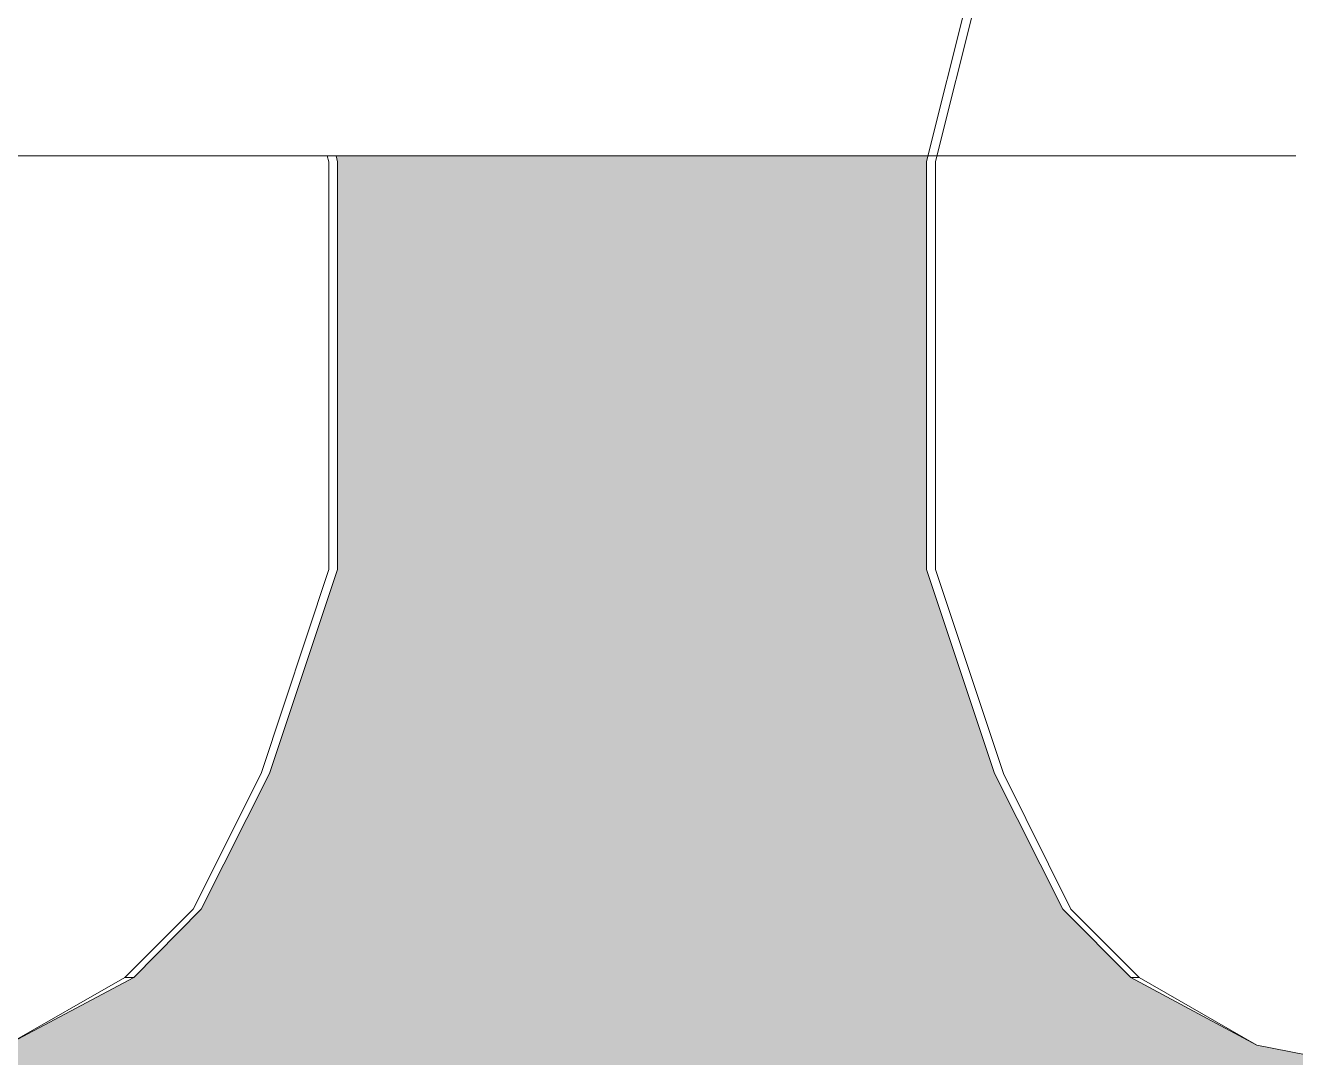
# Model space of a CAD drawing. Extents: x 65572 to 72871, y 30718 to 33858.
# Drawn here: x 65976.16 to 65987.45, y 30839.52 to 30848.7 of the extents above; entities that cross this region are included whole.
import ezdxf

# ---------------------------------------------------------------- set-up
doc = ezdxf.new("R2010")
doc.units = 0
doc.header["$LTSCALE"] = 0.5
doc.header["$MEASUREMENT"] = 0
doc.layers.get('0').update_dxf_attribs({"color": 20, "linetype": 'CONTINUOUS'})
doc.layers.add('Hatches', color=8, linetype='CONTINUOUS', lineweight=5)
doc.layers.add('Layout', color=154, linetype='CONTINUOUS', lineweight=5)

# ---------------------------------------------------------------- blocks, each defined once
blk = doc.blocks.new('12fstg01')
at = {"color": 0, "linetype": 'ByBlock'}
for p, q in [((0.10158, 0.79897), (0.1651, 0.78624)), ((0.1651, 0.78624), (0.1871, 0.7736)), ((0.1651, 0.78624), (0.18862, 0.7736)), ((0.1871, 0.7736), (0.18862, 0.7736)), ((0.1871, 0.7736), (0.19983, 0.76086)), ((0.18862, 0.7736), (0.20136, 0.76086)), ((0.19983, 0.76086), (0.21243, 0.73549)), ((0.21409, 0.73549), (0.20136, 0.76086)), ((0.21243, 0.73549), (0.22516, 0.69739)), ((0.22682, 0.69739), (0.21409, 0.73549)), ((0.22516, 0.69739), (0.22516, 0.62118)), ((0.22682, 0.62118), (0.22682, 0.69739)), ((0.22516, 0.62118), (0.21243, 0.57035)), ((0.21409, 0.57035), (0.22682, 0.62118))]:
    blk.add_line(p, q, dxfattribs=at)

msp = doc.modelspace()

# ---------------------------------------------------------------- hatches: boundary and pattern name
at = {"layer": 'Hatches', "linetype": 'ByBlock', "true_color": 0xa9bbbc}
msp.add_hatch(color=253, dxfattribs=at).paths.add_polyline_path([(65951.685004, 30839.025992), (65951.685004, 30774.209304), (66007.392974, 30774.209304), (66007.392974, 30873.824943), (66006.978269, 30873.525434), (66004.785284, 30873.525434), (66003.887398, 30874.173907), (66002.763524, 30873.525434), (66000.656151, 30873.525434), (65999.174405, 30874.381554), (65999.174405, 30875.421502), (65996.770684, 30875.421502), (65996.770684, 30874.381554), (65995.56553, 30873.525434), (65994.353791, 30873.525434), (65993.148638, 30874.381554), (65993.148638, 30875.421502), (65990.744916, 30875.421502), (65990.744916, 30876.194772), (65989.26317, 30877.046502), (65989.116657, 30877.046502), (65989.116657, 30876.064768), (65986.32602, 30875.811073), (65986.32602, 30874.381554), (65985.140623, 30873.525434), (65982.941053, 30873.525434), (65981.755656, 30874.381554), (65981.755656, 30875.395586), (65981.342138, 30875.357993), (65981.342138, 30874.381554), (65980.156741, 30873.525434), (65978.116603, 30873.525434), (65978.116603, 30873.361469), (65980.209425, 30873.472749), (65980.209425, 30871.659531), (65978.116603, 30871.312286), (65978.116603, 30858.264546), (65979.017442, 30858.264546), (65980.229182, 30857.149395), (65979.623312, 30856.552306), (65978.116603, 30855.799635), (65978.116603, 30850.037081), (65984.837961, 30850.037081), (65985.377702, 30851.112651), (65985.983572, 30851.71852), (65986.056012, 30851.71852), (65987.103113, 30852.32), (65993.148638, 30852.32), (65993.148638, 30855.946436), (65991.337614, 30855.946436), (65985.89796, 30855.344957), (65983.474481, 30856.552306), (65982.875197, 30857.149395), (65984.080351, 30858.264546), (65993.148638, 30858.264546), (65993.148638, 30858.971394), (65993.754507, 30858.971394), (65993.754507, 30865.618397), (65996.1714, 30865.618397), (65996.1714, 30858.971394), (65996.770684, 30858.971394), (65996.770684, 30858.264546), (66005.83897, 30858.264546), (66007.050709, 30857.149395), (66006.44484, 30856.552306), (66004.027947, 30855.344957), (65998.588292, 30855.946436), (65996.770684, 30855.946436), (65996.770684, 30852.32), (66002.816208, 30852.32), (66003.863309, 30851.71852), (66003.942335, 30851.71852), (66004.541619, 30851.112651), (66005.147489, 30849.905302), (66005.753358, 30847.486214), (66005.753358, 30843.859778), (66005.147489, 30842.046559), (66004.541619, 30840.839211), (66003.942335, 30840.233341), (66002.816208, 30839.631862), (65999.793446, 30839.025992), (65990.125875, 30839.025992), (65987.103113, 30839.631862), (65985.983572, 30840.233341), (65985.377702, 30840.839211), (65984.771832, 30842.046559), (65984.165963, 30843.859778), (65984.165963, 30847.486214), (65984.1787, 30847.537069), (65978.919094, 30847.537069), (65978.93183, 30847.486214), (65978.93183, 30843.859778), (65978.325961, 30842.046559), (65977.720091, 30840.839211), (65977.120807, 30840.233341), (65975.99468, 30839.631862), (65972.971918, 30839.025992), (65963.304347, 30839.025992), (65961.401563, 30839.407378), (65959.498779, 30839.025992)])

# ---------------------------------------------------------------- linework, layer by layer
at = {"layer": 'Layout', "linetype": 'ByBlock'}
for p, q in [((65978.852804, 30847.486214), (65978.840206, 30847.537069)), ((65978.93183, 30847.486214), (65978.919094, 30847.537069)), ((65978.852804, 30843.859778), (65978.852804, 30847.486214)), ((65978.93183, 30847.486214), (65978.93183, 30843.859778)), ((65978.25352, 30842.046559), (65978.852804, 30843.859778)), ((65978.93183, 30843.859778), (65978.325961, 30842.046559)), ((65977.64765, 30840.839211), (65978.25352, 30842.046559)), ((65978.325961, 30842.046559), (65977.720091, 30840.839211)), ((65977.041781, 30840.233341), (65977.64765, 30840.839211)), ((65977.720091, 30840.839211), (65977.120807, 30840.233341)), ((65977.041781, 30840.233341), (65975.99468, 30839.631862)), ((65975.99468, 30839.631862), (65977.120807, 30840.233341)), ((65977.120807, 30840.233341), (65977.041781, 30840.233341))]:
    msp.add_line(p, q, dxfattribs=at)
for points in [[(65984.257726, 30847.537069), (65965.367066, 30847.537069)], [(65976.156826, 30847.537069), (65976.162958, 30847.537069), (65976.16909, 30847.537069), (65976.175222, 30847.537069), (65976.181354, 30847.537069), (65976.187486, 30847.537069), (65976.193618, 30847.537069), (65976.19975, 30847.537069), (65976.205882, 30847.537069), (65976.212014, 30847.537069), (65976.218146, 30847.537069), (65976.224278, 30847.537069), (65976.23041, 30847.537069), (65976.236542, 30847.537069), (65976.242673, 30847.537069), (65976.248805, 30847.537069), (65976.254937, 30847.537069), (65976.261069, 30847.537069), (65976.267201, 30847.537069), (65976.273333, 30847.537069), (65976.279465, 30847.537069), (65976.285597, 30847.537069), (65976.291729, 30847.537069), (65976.297861, 30847.537069), (65976.303993, 30847.537069), (65976.310125, 30847.537069), (65976.316257, 30847.537069), (65976.322389, 30847.537069), (65976.328521, 30847.537069), (65976.334653, 30847.537069), (65976.340785, 30847.537069), (65976.346917, 30847.537069), (65976.353049, 30847.537069), (65976.359181, 30847.537069), (65976.365313, 30847.537069), (65976.371445, 30847.537069), (65976.377577, 30847.537069), (65976.383709, 30847.537069), (65976.389841, 30847.537069), (65976.395973, 30847.537069), (65976.402105, 30847.537069), (65976.408237, 30847.537069), (65976.414369, 30847.537069), (65976.420501, 30847.537069), (65976.426633, 30847.537069), (65976.432765, 30847.537069), (65976.438897, 30847.537069), (65976.445029, 30847.537069), (65976.451161, 30847.537069), (65976.457293, 30847.537069), (65976.463425, 30847.537069), (65976.469557, 30847.537069), (65976.475689, 30847.537069), (65976.481821, 30847.537069), (65976.487953, 30847.537069), (65976.494085, 30847.537069), (65976.500217, 30847.537069), (65976.506349, 30847.537069), (65976.512481, 30847.537069), (65976.518613, 30847.537069), (65976.524745, 30847.537069), (65976.530877, 30847.537069), (65976.537009, 30847.537069), (65976.543141, 30847.537069), (65976.549273, 30847.537069), (65976.555405, 30847.537069), (65976.561537, 30847.537069), (65976.567669, 30847.537069), (65976.573801, 30847.537069), (65976.579933, 30847.537069), (65976.586065, 30847.537069), (65976.592197, 30847.537069), (65976.598329, 30847.537069), (65976.604461, 30847.537069), (65976.610593, 30847.537069), (65976.616725, 30847.537069), (65976.622857, 30847.537069), (65976.628989, 30847.537069), (65976.635121, 30847.537069), (65976.641253, 30847.537069), (65976.647385, 30847.537069), (65976.653517, 30847.537069), (65976.659649, 30847.537069), (65976.665781, 30847.537069), (65976.671913, 30847.537069), (65976.678045, 30847.537069), (65976.684177, 30847.537069), (65976.690309, 30847.537069), (65976.696441, 30847.537069), (65976.702573, 30847.537069), (65976.708705, 30847.537069), (65976.714837, 30847.537069), (65976.720969, 30847.537069), (65976.727101, 30847.537069), (65976.733233, 30847.537069), (65976.739365, 30847.537069), (65976.745497, 30847.537069), (65976.751629, 30847.537069), (65976.757761, 30847.537069), (65976.763893, 30847.537069), (65976.770025, 30847.537069), (65976.776157, 30847.537069), (65976.782289, 30847.537069), (65976.788421, 30847.537069), (65976.794553, 30847.537069), (65976.800685, 30847.537069), (65976.806817, 30847.537069), (65976.812949, 30847.537069), (65976.819081, 30847.537069), (65976.825213, 30847.537069), (65976.831345, 30847.537069), (65976.837477, 30847.537069), (65976.843609, 30847.537069), (65976.849741, 30847.537069), (65976.855873, 30847.537069), (65976.862005, 30847.537069), (65976.868137, 30847.537069), (65976.874269, 30847.537069), (65976.880401, 30847.537069), (65976.886533, 30847.537069), (65976.892665, 30847.537069), (65976.898797, 30847.537069), (65976.904929, 30847.537069), (65976.911061, 30847.537069), (65976.917193, 30847.537069), (65976.923325, 30847.537069), (65976.929457, 30847.537069), (65976.935589, 30847.537069), (65976.941721, 30847.537069), (65976.947853, 30847.537069), (65976.953985, 30847.537069), (65976.960117, 30847.537069), (65976.966249, 30847.537069), (65976.972381, 30847.537069), (65976.978513, 30847.537069), (65976.984645, 30847.537069), (65976.990777, 30847.537069), (65976.996909, 30847.537069), (65977.003041, 30847.537069), (65977.009173, 30847.537069), (65977.015305, 30847.537069), (65977.021437, 30847.537069), (65977.027569, 30847.537069), (65977.033701, 30847.537069), (65977.039833, 30847.537069), (65977.045965, 30847.537069), (65977.052097, 30847.537069), (65977.058229, 30847.537069), (65977.064361, 30847.537069), (65977.070493, 30847.537069), (65977.076625, 30847.537069), (65977.082757, 30847.537069), (65977.088889, 30847.537069), (65977.095021, 30847.537069), (65977.101153, 30847.537069), (65977.107285, 30847.537069), (65977.113417, 30847.537069), (65977.119549, 30847.537069), (65977.125681, 30847.537069), (65977.131813, 30847.537069), (65977.137945, 30847.537069), (65977.144077, 30847.537069), (65977.150209, 30847.537069), (65977.156341, 30847.537069), (65977.162473, 30847.537069), (65977.168605, 30847.537069), (65977.174737, 30847.537069), (65977.180869, 30847.537069), (65977.187001, 30847.537069), (65977.193133, 30847.537069), (65977.199265, 30847.537069), (65977.205397, 30847.537069), (65977.211529, 30847.537069), (65977.217661, 30847.537069), (65977.223793, 30847.537069), (65977.229925, 30847.537069), (65977.236056, 30847.537069), (65977.242188, 30847.537069), (65977.24832, 30847.537069), (65977.254452, 30847.537069), (65977.260584, 30847.537069), (65977.266716, 30847.537069), (65977.272848, 30847.537069), (65977.27898, 30847.537069), (65977.285112, 30847.537069), (65977.291244, 30847.537069), (65977.297376, 30847.537069), (65977.303508, 30847.537069), (65977.30964, 30847.537069), (65977.315772, 30847.537069), (65977.321904, 30847.537069), (65977.328036, 30847.537069), (65977.334168, 30847.537069), (65977.3403, 30847.537069), (65977.346432, 30847.537069), (65977.352564, 30847.537069), (65977.358696, 30847.537069), (65977.364828, 30847.537069), (65977.37096, 30847.537069), (65977.377092, 30847.537069), (65977.383224, 30847.537069), (65977.389356, 30847.537069), (65977.395488, 30847.537069), (65977.40162, 30847.537069), (65977.407752, 30847.537069), (65977.413884, 30847.537069), (65977.420016, 30847.537069), (65977.426148, 30847.537069), (65977.43228, 30847.537069), (65977.438412, 30847.537069), (65977.444544, 30847.537069), (65977.450676, 30847.537069), (65977.456808, 30847.537069), (65977.46294, 30847.537069), (65977.469072, 30847.537069), (65977.475204, 30847.537069), (65977.481336, 30847.537069), (65977.487468, 30847.537069), (65977.4936, 30847.537069), (65977.499732, 30847.537069), (65977.505864, 30847.537069), (65977.511996, 30847.537069), (65977.518128, 30847.537069), (65977.52426, 30847.537069), (65977.530392, 30847.537069), (65977.536524, 30847.537069), (65977.542656, 30847.537069), (65977.548788, 30847.537069), (65977.55492, 30847.537069), (65977.561052, 30847.537069), (65977.567184, 30847.537069), (65977.573316, 30847.537069), (65977.579448, 30847.537069), (65977.58558, 30847.537069), (65977.591712, 30847.537069), (65977.597844, 30847.537069), (65977.603976, 30847.537069), (65977.610108, 30847.537069), (65977.61624, 30847.537069), (65977.622372, 30847.537069), (65977.628504, 30847.537069), (65977.634636, 30847.537069), (65977.640768, 30847.537069), (65977.6469, 30847.537069), (65977.653032, 30847.537069), (65977.659164, 30847.537069), (65977.665296, 30847.537069), (65977.671428, 30847.537069), (65977.67756, 30847.537069), (65977.683692, 30847.537069), (65977.689824, 30847.537069), (65977.695956, 30847.537069), (65977.702088, 30847.537069), (65977.70822, 30847.537069), (65977.714352, 30847.537069), (65977.720484, 30847.537069), (65977.726616, 30847.537069), (65977.732748, 30847.537069), (65977.73888, 30847.537069), (65977.745012, 30847.537069), (65977.751144, 30847.537069), (65977.757276, 30847.537069), (65977.763408, 30847.537069), (65977.76954, 30847.537069), (65977.775672, 30847.537069), (65977.781804, 30847.537069), (65977.787936, 30847.537069), (65977.794068, 30847.537069), (65977.8002, 30847.537069), (65977.806332, 30847.537069), (65977.812464, 30847.537069), (65977.818596, 30847.537069), (65977.824728, 30847.537069), (65977.83086, 30847.537069), (65977.836992, 30847.537069), (65977.843124, 30847.537069), (65977.849256, 30847.537069), (65977.855388, 30847.537069), (65977.86152, 30847.537069), (65977.867652, 30847.537069), (65977.873784, 30847.537069), (65977.879916, 30847.537069), (65977.886048, 30847.537069), (65977.89218, 30847.537069), (65977.898312, 30847.537069), (65977.904444, 30847.537069), (65977.910576, 30847.537069), (65977.916708, 30847.537069), (65977.92284, 30847.537069), (65977.928972, 30847.537069), (65977.935104, 30847.537069), (65977.941236, 30847.537069), (65977.947368, 30847.537069), (65977.9535, 30847.537069), (65977.959632, 30847.537069), (65977.965764, 30847.537069), (65977.971896, 30847.537069), (65977.978028, 30847.537069), (65977.98416, 30847.537069), (65977.990292, 30847.537069), (65977.996424, 30847.537069), (65978.002556, 30847.537069), (65978.008688, 30847.537069), (65978.01482, 30847.537069), (65978.020952, 30847.537069), (65978.027084, 30847.537069), (65978.033216, 30847.537069), (65978.039348, 30847.537069), (65978.04548, 30847.537069), (65978.051612, 30847.537069), (65978.057744, 30847.537069), (65978.063876, 30847.537069), (65978.070008, 30847.537069), (65978.07614, 30847.537069), (65978.082272, 30847.537069), (65978.088404, 30847.537069), (65978.094536, 30847.537069), (65978.100668, 30847.537069), (65978.1068, 30847.537069), (65978.112932, 30847.537069), (65978.119064, 30847.537069), (65978.125196, 30847.537069), (65978.131328, 30847.537069), (65978.13746, 30847.537069), (65978.143592, 30847.537069), (65978.149724, 30847.537069), (65978.155856, 30847.537069), (65978.161988, 30847.537069), (65978.16812, 30847.537069), (65978.174252, 30847.537069), (65978.180384, 30847.537069), (65978.186516, 30847.537069), (65978.192648, 30847.537069), (65978.19878, 30847.537069), (65978.204912, 30847.537069), (65978.211044, 30847.537069), (65978.217176, 30847.537069), (65978.223308, 30847.537069), (65978.229439, 30847.537069), (65978.235571, 30847.537069), (65978.241703, 30847.537069), (65978.247835, 30847.537069), (65978.253967, 30847.537069), (65978.260099, 30847.537069), (65978.266231, 30847.537069), (65978.272363, 30847.537069), (65978.278495, 30847.537069), (65978.284627, 30847.537069), (65978.290759, 30847.537069), (65978.296891, 30847.537069), (65978.303023, 30847.537069), (65978.309155, 30847.537069), (65978.315287, 30847.537069), (65978.321419, 30847.537069), (65978.327551, 30847.537069), (65978.333683, 30847.537069), (65978.339815, 30847.537069), (65978.345947, 30847.537069), (65978.352079, 30847.537069), (65978.358211, 30847.537069), (65978.364343, 30847.537069), (65978.370475, 30847.537069), (65978.376607, 30847.537069), (65978.382739, 30847.537069), (65978.388871, 30847.537069), (65978.395003, 30847.537069), (65978.401135, 30847.537069), (65978.407267, 30847.537069), (65978.413399, 30847.537069), (65978.419531, 30847.537069), (65978.425663, 30847.537069), (65978.431795, 30847.537069), (65978.437927, 30847.537069), (65978.444059, 30847.537069), (65978.450191, 30847.537069), (65978.456323, 30847.537069), (65978.462455, 30847.537069), (65978.468587, 30847.537069), (65978.474719, 30847.537069), (65978.480851, 30847.537069), (65978.486983, 30847.537069), (65978.493115, 30847.537069), (65978.499247, 30847.537069), (65978.505379, 30847.537069), (65978.511511, 30847.537069), (65978.517643, 30847.537069), (65978.523775, 30847.537069), (65978.529907, 30847.537069), (65978.536039, 30847.537069), (65978.542171, 30847.537069), (65978.548303, 30847.537069), (65978.554435, 30847.537069), (65978.560567, 30847.537069), (65978.566699, 30847.537069), (65978.572831, 30847.537069), (65978.578963, 30847.537069), (65978.585095, 30847.537069), (65978.591227, 30847.537069), (65978.597359, 30847.537069), (65978.603491, 30847.537069), (65978.609623, 30847.537069), (65978.615755, 30847.537069), (65978.621887, 30847.537069), (65978.628019, 30847.537069), (65978.634151, 30847.537069), (65978.640283, 30847.537069), (65978.646415, 30847.537069), (65978.652547, 30847.537069), (65978.658679, 30847.537069), (65978.664811, 30847.537069), (65978.670943, 30847.537069), (65978.677075, 30847.537069), (65978.683207, 30847.537069), (65978.689339, 30847.537069), (65978.695471, 30847.537069), (65978.701603, 30847.537069), (65978.707735, 30847.537069), (65978.713867, 30847.537069), (65978.719999, 30847.537069), (65978.726131, 30847.537069), (65978.732263, 30847.537069), (65978.738395, 30847.537069), (65978.744527, 30847.537069), (65978.750659, 30847.537069), (65978.756791, 30847.537069), (65978.762923, 30847.537069), (65978.769055, 30847.537069), (65978.775187, 30847.537069), (65978.781319, 30847.537069), (65978.787451, 30847.537069), (65978.793583, 30847.537069), (65978.799715, 30847.537069), (65978.805847, 30847.537069), (65978.811979, 30847.537069), (65978.818111, 30847.537069), (65978.824243, 30847.537069), (65978.830375, 30847.537069), (65978.836507, 30847.537069), (65978.842639, 30847.537069), (65978.848771, 30847.537069), (65978.854903, 30847.537069), (65978.861035, 30847.537069), (65978.867167, 30847.537069), (65978.873299, 30847.537069), (65978.879431, 30847.537069), (65978.885563, 30847.537069), (65978.891695, 30847.537069), (65978.897827, 30847.537069), (65978.903959, 30847.537069), (65978.910091, 30847.537069), (65978.916223, 30847.537069), (65978.922355, 30847.537069), (65978.928487, 30847.537069), (65978.934619, 30847.537069), (65978.940751, 30847.537069), (65978.946883, 30847.537069), (65978.953015, 30847.537069), (65978.959147, 30847.537069), (65978.965279, 30847.537069), (65978.971411, 30847.537069), (65978.977543, 30847.537069), (65978.983675, 30847.537069), (65978.989807, 30847.537069), (65978.995939, 30847.537069), (65979.002071, 30847.537069), (65979.008203, 30847.537069), (65979.014335, 30847.537069), (65979.020467, 30847.537069), (65979.026599, 30847.537069), (65979.032731, 30847.537069), (65979.038863, 30847.537069), (65979.044995, 30847.537069), (65979.051127, 30847.537069), (65979.057259, 30847.537069), (65979.063391, 30847.537069), (65979.069523, 30847.537069), (65979.075655, 30847.537069), (65979.081787, 30847.537069), (65979.087919, 30847.537069), (65979.094051, 30847.537069), (65979.100183, 30847.537069), (65979.106315, 30847.537069), (65979.112447, 30847.537069), (65979.118579, 30847.537069), (65979.124711, 30847.537069), (65979.130843, 30847.537069), (65979.136975, 30847.537069), (65979.143107, 30847.537069), (65979.149239, 30847.537069), (65979.155371, 30847.537069), (65979.161503, 30847.537069), (65979.167635, 30847.537069), (65979.173767, 30847.537069), (65979.179899, 30847.537069), (65979.186031, 30847.537069), (65979.192163, 30847.537069), (65979.198295, 30847.537069), (65979.204427, 30847.537069), (65979.210559, 30847.537069), (65979.216691, 30847.537069), (65979.222822, 30847.537069), (65979.228954, 30847.537069), (65979.235086, 30847.537069), (65979.241218, 30847.537069), (65979.24735, 30847.537069), (65979.253482, 30847.537069), (65979.259614, 30847.537069), (65979.265746, 30847.537069), (65979.271878, 30847.537069), (65979.27801, 30847.537069), (65979.284142, 30847.537069), (65979.290274, 30847.537069), (65979.296406, 30847.537069), (65979.302538, 30847.537069), (65979.30867, 30847.537069), (65979.314802, 30847.537069), (65979.320934, 30847.537069), (65979.327066, 30847.537069), (65979.333198, 30847.537069), (65979.33933, 30847.537069), (65979.345462, 30847.537069), (65979.351594, 30847.537069), (65979.357726, 30847.537069), (65979.363858, 30847.537069), (65979.36999, 30847.537069), (65979.376122, 30847.537069), (65979.382254, 30847.537069), (65979.388386, 30847.537069), (65979.394518, 30847.537069), (65979.40065, 30847.537069), (65979.406782, 30847.537069), (65979.412914, 30847.537069), (65979.419046, 30847.537069), (65979.425178, 30847.537069), (65979.43131, 30847.537069), (65979.437442, 30847.537069), (65979.443574, 30847.537069), (65979.449706, 30847.537069), (65979.455838, 30847.537069), (65979.46197, 30847.537069), (65979.468102, 30847.537069), (65979.474234, 30847.537069), (65979.480366, 30847.537069), (65979.486498, 30847.537069), (65979.49263, 30847.537069), (65979.498762, 30847.537069), (65979.504894, 30847.537069), (65979.511026, 30847.537069), (65979.517158, 30847.537069), (65979.52329, 30847.537069), (65979.529422, 30847.537069), (65979.535554, 30847.537069), (65979.541686, 30847.537069), (65979.547818, 30847.537069), (65979.55395, 30847.537069), (65979.560082, 30847.537069), (65979.566214, 30847.537069), (65979.572346, 30847.537069), (65979.578478, 30847.537069), (65979.58461, 30847.537069), (65979.590742, 30847.537069), (65979.596874, 30847.537069), (65979.603006, 30847.537069), (65979.609138, 30847.537069), (65979.61527, 30847.537069), (65979.621402, 30847.537069), (65979.627534, 30847.537069), (65979.633666, 30847.537069), (65979.639798, 30847.537069), (65979.64593, 30847.537069), (65979.652062, 30847.537069), (65979.658194, 30847.537069), (65979.664326, 30847.537069), (65979.670458, 30847.537069), (65979.67659, 30847.537069), (65979.682722, 30847.537069), (65979.688854, 30847.537069), (65979.694986, 30847.537069), (65979.701118, 30847.537069), (65979.70725, 30847.537069), (65979.713382, 30847.537069), (65979.719514, 30847.537069), (65979.725646, 30847.537069), (65979.731778, 30847.537069), (65979.73791, 30847.537069), (65979.744042, 30847.537069), (65979.750174, 30847.537069), (65979.756306, 30847.537069), (65979.762438, 30847.537069), (65979.76857, 30847.537069), (65979.774702, 30847.537069), (65979.780834, 30847.537069), (65979.786966, 30847.537069), (65979.793098, 30847.537069), (65979.79923, 30847.537069), (65979.805362, 30847.537069), (65979.811494, 30847.537069), (65979.817626, 30847.537069), (65979.823758, 30847.537069), (65979.82989, 30847.537069), (65979.836022, 30847.537069), (65979.842154, 30847.537069), (65979.848286, 30847.537069), (65979.854418, 30847.537069), (65979.86055, 30847.537069), (65979.866682, 30847.537069), (65979.872814, 30847.537069), (65979.878946, 30847.537069), (65979.885078, 30847.537069), (65979.89121, 30847.537069), (65979.897342, 30847.537069), (65979.903474, 30847.537069), (65979.909606, 30847.537069), (65979.915738, 30847.537069), (65979.92187, 30847.537069), (65979.928002, 30847.537069), (65979.934134, 30847.537069), (65979.940266, 30847.537069), (65979.946398, 30847.537069), (65979.95253, 30847.537069), (65979.958662, 30847.537069), (65979.964794, 30847.537069), (65979.970926, 30847.537069), (65979.977058, 30847.537069), (65979.98319, 30847.537069), (65979.989322, 30847.537069), (65979.995454, 30847.537069), (65980.001586, 30847.537069), (65980.007718, 30847.537069), (65980.01385, 30847.537069), (65980.019982, 30847.537069), (65980.026114, 30847.537069), (65980.032246, 30847.537069), (65980.038378, 30847.537069), (65980.04451, 30847.537069), (65980.050642, 30847.537069), (65980.056774, 30847.537069), (65980.062906, 30847.537069), (65980.069038, 30847.537069), (65980.07517, 30847.537069), (65980.081302, 30847.537069), (65980.087434, 30847.537069), (65980.093566, 30847.537069), (65980.099698, 30847.537069), (65980.10583, 30847.537069), (65980.111962, 30847.537069), (65980.118094, 30847.537069), (65980.124226, 30847.537069), (65980.130358, 30847.537069), (65980.13649, 30847.537069), (65980.142622, 30847.537069), (65980.148754, 30847.537069), (65980.154886, 30847.537069), (65980.161018, 30847.537069), (65980.16715, 30847.537069), (65980.173282, 30847.537069), (65980.179414, 30847.537069), (65980.185546, 30847.537069), (65980.191678, 30847.537069), (65980.19781, 30847.537069), (65980.203942, 30847.537069), (65980.210074, 30847.537069), (65980.216205, 30847.537069), (65980.222337, 30847.537069), (65980.228469, 30847.537069), (65980.234601, 30847.537069), (65980.240733, 30847.537069), (65980.246865, 30847.537069), (65980.252997, 30847.537069), (65980.259129, 30847.537069), (65980.265261, 30847.537069), (65980.271393, 30847.537069), (65980.277525, 30847.537069), (65980.283657, 30847.537069), (65980.289789, 30847.537069), (65980.295921, 30847.537069), (65980.302053, 30847.537069), (65980.308185, 30847.537069), (65980.314317, 30847.537069), (65980.320449, 30847.537069), (65980.326581, 30847.537069), (65980.332713, 30847.537069), (65980.338845, 30847.537069), (65980.344977, 30847.537069), (65980.351109, 30847.537069), (65980.357241, 30847.537069), (65980.363373, 30847.537069), (65980.369505, 30847.537069), (65980.375637, 30847.537069), (65980.381769, 30847.537069), (65980.387901, 30847.537069), (65980.394033, 30847.537069), (65980.400165, 30847.537069), (65980.406297, 30847.537069), (65980.412429, 30847.537069), (65980.418561, 30847.537069), (65980.424693, 30847.537069), (65980.430825, 30847.537069), (65980.436957, 30847.537069), (65980.443089, 30847.537069), (65980.449221, 30847.537069), (65980.455353, 30847.537069), (65980.461485, 30847.537069), (65980.467617, 30847.537069), (65980.473749, 30847.537069), (65980.479881, 30847.537069), (65980.486013, 30847.537069), (65980.492145, 30847.537069), (65980.498277, 30847.537069), (65980.504409, 30847.537069), (65980.510541, 30847.537069), (65980.516673, 30847.537069), (65980.522805, 30847.537069), (65980.528937, 30847.537069), (65980.535069, 30847.537069), (65980.541025, 30847.537069), (65980.54685, 30847.537069), (65980.552674, 30847.537069), (65980.558499, 30847.537069), (65980.564324, 30847.537069), (65980.570148, 30847.537069), (65980.575973, 30847.537069), (65980.581797, 30847.537069), (65980.587622, 30847.537069), (65980.593446, 30847.537069), (65980.599271, 30847.537069), (65980.605095, 30847.537069), (65980.61092, 30847.537069), (65980.616744, 30847.537069), (65980.622569, 30847.537069), (65980.628393, 30847.537069), (65980.634218, 30847.537069), (65980.640042, 30847.537069), (65980.645867, 30847.537069), (65980.651691, 30847.537069), (65980.657516, 30847.537069), (65980.66334, 30847.537069), (65980.669165, 30847.537069), (65980.674989, 30847.537069), (65980.680814, 30847.537069), (65980.686638, 30847.537069), (65980.692463, 30847.537069), (65980.698287, 30847.537069), (65980.704112, 30847.537069), (65980.709936, 30847.537069), (65980.715761, 30847.537069), (65980.721585, 30847.537069), (65980.72741, 30847.537069), (65980.733234, 30847.537069), (65980.739059, 30847.537069), (65980.744883, 30847.537069), (65980.750708, 30847.537069), (65980.756532, 30847.537069), (65980.762357, 30847.537069), (65980.768181, 30847.537069), (65980.774006, 30847.537069), (65980.77983, 30847.537069), (65980.785655, 30847.537069), (65980.791479, 30847.537069), (65980.797304, 30847.537069), (65980.803128, 30847.537069), (65980.808953, 30847.537069), (65980.814777, 30847.537069), (65980.820602, 30847.537069), (65980.826426, 30847.537069), (65980.832251, 30847.537069), (65980.838075, 30847.537069), (65980.8439, 30847.537069), (65980.849724, 30847.537069), (65980.855549, 30847.537069), (65980.861374, 30847.537069), (65980.867198, 30847.537069), (65980.873023, 30847.537069), (65980.878847, 30847.537069), (65980.884672, 30847.537069), (65980.890496, 30847.537069), (65980.896321, 30847.537069), (65980.902145, 30847.537069), (65980.90797, 30847.537069), (65980.913794, 30847.537069), (65980.919619, 30847.537069), (65980.925443, 30847.537069), (65980.931268, 30847.537069), (65980.937092, 30847.537069), (65980.942917, 30847.537069), (65980.948741, 30847.537069), (65980.954566, 30847.537069), (65980.96039, 30847.537069), (65980.966215, 30847.537069), (65980.972039, 30847.537069), (65980.977864, 30847.537069), (65980.983688, 30847.537069), (65980.989513, 30847.537069), (65980.995337, 30847.537069), (65981.001162, 30847.537069), (65981.006986, 30847.537069), (65981.012811, 30847.537069), (65981.018635, 30847.537069), (65981.02446, 30847.537069), (65981.030284, 30847.537069), (65981.036109, 30847.537069), (65981.041933, 30847.537069), (65981.047758, 30847.537069), (65981.053582, 30847.537069), (65981.059407, 30847.537069), (65981.065231, 30847.537069), (65981.071056, 30847.537069), (65981.07688, 30847.537069), (65981.082705, 30847.537069), (65981.088529, 30847.537069), (65981.094354, 30847.537069), (65981.100178, 30847.537069), (65981.106003, 30847.537069), (65981.111827, 30847.537069), (65981.117652, 30847.537069), (65981.123476, 30847.537069), (65981.129301, 30847.537069), (65981.135125, 30847.537069), (65981.14095, 30847.537069), (65981.146775, 30847.537069), (65981.152599, 30847.537069), (65981.158424, 30847.537069), (65981.164248, 30847.537069), (65981.170073, 30847.537069), (65981.175897, 30847.537069), (65981.181722, 30847.537069), (65981.187546, 30847.537069), (65981.193371, 30847.537069), (65981.199195, 30847.537069), (65981.20502, 30847.537069), (65981.210844, 30847.537069), (65981.216669, 30847.537069), (65981.222493, 30847.537069), (65981.228318, 30847.537069), (65981.234142, 30847.537069), (65981.239967, 30847.537069), (65981.245791, 30847.537069), (65981.251616, 30847.537069), (65981.25744, 30847.537069), (65981.263265, 30847.537069), (65981.269089, 30847.537069), (65981.274914, 30847.537069), (65981.280738, 30847.537069), (65981.286563, 30847.537069), (65981.292387, 30847.537069), (65981.298212, 30847.537069), (65981.304036, 30847.537069), (65981.309861, 30847.537069), (65981.315685, 30847.537069), (65981.32151, 30847.537069), (65981.327334, 30847.537069), (65981.333159, 30847.537069), (65981.338983, 30847.537069), (65981.344808, 30847.537069), (65981.350632, 30847.537069), (65981.356457, 30847.537069), (65981.362281, 30847.537069), (65981.368106, 30847.537069), (65981.37393, 30847.537069), (65981.379755, 30847.537069), (65981.385579, 30847.537069), (65981.391404, 30847.537069), (65981.397228, 30847.537069), (65981.403053, 30847.537069), (65981.408877, 30847.537069), (65981.414702, 30847.537069), (65981.420526, 30847.537069), (65981.426351, 30847.537069), (65981.432176, 30847.537069), (65981.438, 30847.537069), (65981.443825, 30847.537069), (65981.449649, 30847.537069), (65981.455474, 30847.537069), (65981.461298, 30847.537069), (65981.467123, 30847.537069), (65981.472947, 30847.537069), (65981.478772, 30847.537069), (65981.484596, 30847.537069), (65981.490421, 30847.537069), (65981.496245, 30847.537069), (65981.50207, 30847.537069), (65981.507894, 30847.537069), (65981.513719, 30847.537069), (65981.519543, 30847.537069), (65981.525368, 30847.537069), (65981.531192, 30847.537069), (65981.537017, 30847.537069), (65981.542841, 30847.537069), (65981.548666, 30847.537069), (65981.55449, 30847.537069), (65981.560315, 30847.537069), (65981.566139, 30847.537069), (65981.571964, 30847.537069), (65981.577788, 30847.537069), (65981.583613, 30847.537069), (65981.589437, 30847.537069), (65981.595262, 30847.537069), (65981.601086, 30847.537069), (65981.606911, 30847.537069), (65981.612735, 30847.537069), (65981.61856, 30847.537069), (65981.624384, 30847.537069), (65981.630209, 30847.537069), (65981.636033, 30847.537069), (65981.641858, 30847.537069), (65981.647682, 30847.537069), (65981.653507, 30847.537069), (65981.659331, 30847.537069), (65981.665156, 30847.537069), (65981.67098, 30847.537069), (65981.676805, 30847.537069), (65981.682629, 30847.537069), (65981.688454, 30847.537069), (65981.694278, 30847.537069), (65981.700103, 30847.537069), (65981.705927, 30847.537069), (65981.711752, 30847.537069), (65981.717576, 30847.537069), (65981.723401, 30847.537069), (65981.729226, 30847.537069), (65981.73505, 30847.537069), (65981.740875, 30847.537069), (65981.746699, 30847.537069), (65981.752524, 30847.537069), (65981.758348, 30847.537069), (65981.764173, 30847.537069), (65981.769997, 30847.537069), (65981.775822, 30847.537069), (65981.781646, 30847.537069), (65981.787471, 30847.537069), (65981.793295, 30847.537069), (65981.79912, 30847.537069), (65981.804944, 30847.537069), (65981.810769, 30847.537069), (65981.816593, 30847.537069), (65981.822418, 30847.537069), (65981.828242, 30847.537069), (65981.834067, 30847.537069), (65981.839891, 30847.537069), (65981.845716, 30847.537069), (65981.85154, 30847.537069), (65981.857365, 30847.537069), (65981.863189, 30847.537069), (65981.869014, 30847.537069), (65981.874838, 30847.537069), (65981.880663, 30847.537069), (65981.886487, 30847.537069), (65981.892312, 30847.537069), (65981.898136, 30847.537069), (65981.903961, 30847.537069), (65981.909785, 30847.537069), (65981.91561, 30847.537069), (65981.921434, 30847.537069), (65981.927259, 30847.537069), (65981.933083, 30847.537069), (65981.938908, 30847.537069), (65981.944732, 30847.537069), (65981.950557, 30847.537069), (65981.956381, 30847.537069), (65981.962206, 30847.537069), (65981.96803, 30847.537069), (65981.973855, 30847.537069), (65981.979679, 30847.537069), (65981.985504, 30847.537069), (65981.991328, 30847.537069), (65981.997153, 30847.537069), (65982.002977, 30847.537069), (65982.008802, 30847.537069), (65982.014627, 30847.537069), (65982.020451, 30847.537069), (65982.026276, 30847.537069), (65982.0321, 30847.537069), (65982.037925, 30847.537069), (65982.043749, 30847.537069), (65982.049574, 30847.537069), (65982.055398, 30847.537069), (65982.061223, 30847.537069), (65982.067047, 30847.537069), (65982.072872, 30847.537069), (65982.078696, 30847.537069), (65982.084521, 30847.537069), (65982.090345, 30847.537069), (65982.09617, 30847.537069), (65982.101994, 30847.537069), (65982.107819, 30847.537069), (65982.113643, 30847.537069), (65982.119468, 30847.537069), (65982.125292, 30847.537069), (65982.131117, 30847.537069), (65982.136941, 30847.537069), (65982.142766, 30847.537069), (65982.14859, 30847.537069), (65982.154415, 30847.537069), (65982.160239, 30847.537069), (65982.166064, 30847.537069), (65982.171888, 30847.537069), (65982.177713, 30847.537069), (65982.183537, 30847.537069), (65982.189362, 30847.537069), (65982.195186, 30847.537069), (65982.201011, 30847.537069), (65982.206835, 30847.537069), (65982.21266, 30847.537069), (65982.218484, 30847.537069), (65982.224309, 30847.537069), (65982.230133, 30847.537069), (65982.235958, 30847.537069), (65982.241782, 30847.537069), (65982.247607, 30847.537069), (65982.253431, 30847.537069), (65982.259256, 30847.537069), (65982.26508, 30847.537069), (65982.270905, 30847.537069), (65982.276729, 30847.537069), (65982.282554, 30847.537069), (65982.288378, 30847.537069), (65982.294203, 30847.537069), (65982.300028, 30847.537069), (65982.305852, 30847.537069), (65982.311677, 30847.537069), (65982.317501, 30847.537069), (65982.323326, 30847.537069), (65982.32915, 30847.537069), (65982.334975, 30847.537069), (65982.340799, 30847.537069), (65982.346624, 30847.537069), (65982.352448, 30847.537069), (65982.358273, 30847.537069), (65982.364097, 30847.537069), (65982.369922, 30847.537069), (65982.375746, 30847.537069), (65982.381571, 30847.537069), (65982.387395, 30847.537069), (65982.39322, 30847.537069), (65982.399044, 30847.537069), (65982.404869, 30847.537069), (65982.410693, 30847.537069), (65982.416518, 30847.537069), (65982.422342, 30847.537069), (65982.428167, 30847.537069), (65982.433991, 30847.537069), (65982.439816, 30847.537069), (65982.44564, 30847.537069), (65982.451465, 30847.537069), (65982.457289, 30847.537069), (65982.463114, 30847.537069), (65982.468938, 30847.537069), (65982.474763, 30847.537069), (65982.480587, 30847.537069), (65982.486412, 30847.537069), (65982.492236, 30847.537069), (65982.498061, 30847.537069), (65982.503885, 30847.537069), (65982.50971, 30847.537069), (65982.515534, 30847.537069), (65982.521359, 30847.537069), (65982.527183, 30847.537069), (65982.533008, 30847.537069), (65982.538832, 30847.537069), (65982.544657, 30847.537069), (65982.550481, 30847.537069), (65982.556306, 30847.537069), (65982.56213, 30847.537069), (65982.567955, 30847.537069), (65982.573779, 30847.537069), (65982.579604, 30847.537069), (65982.585428, 30847.537069), (65982.591253, 30847.537069), (65982.597078, 30847.537069), (65982.602902, 30847.537069), (65982.608727, 30847.537069), (65982.614551, 30847.537069), (65982.620376, 30847.537069), (65982.6262, 30847.537069), (65982.632025, 30847.537069), (65982.637849, 30847.537069), (65982.643674, 30847.537069), (65982.649498, 30847.537069), (65982.655323, 30847.537069), (65982.661147, 30847.537069), (65982.666972, 30847.537069), (65982.672796, 30847.537069), (65982.678621, 30847.537069), (65982.684445, 30847.537069), (65982.69027, 30847.537069), (65982.696094, 30847.537069), (65982.701919, 30847.537069), (65982.707743, 30847.537069), (65982.713568, 30847.537069), (65982.719392, 30847.537069), (65982.725217, 30847.537069), (65982.731041, 30847.537069), (65982.736866, 30847.537069), (65982.74269, 30847.537069), (65982.748515, 30847.537069), (65982.754339, 30847.537069), (65982.760164, 30847.537069), (65982.765988, 30847.537069), (65982.771813, 30847.537069), (65982.777637, 30847.537069), (65982.783462, 30847.537069), (65982.789286, 30847.537069), (65982.795111, 30847.537069), (65982.800935, 30847.537069), (65982.80676, 30847.537069), (65982.812584, 30847.537069), (65982.818409, 30847.537069), (65982.824233, 30847.537069), (65982.830058, 30847.537069), (65982.835882, 30847.537069), (65982.841707, 30847.537069), (65982.847531, 30847.537069), (65982.853356, 30847.537069), (65982.85918, 30847.537069), (65982.865005, 30847.537069), (65982.870829, 30847.537069), (65982.876654, 30847.537069), (65982.882479, 30847.537069), (65982.888303, 30847.537069), (65982.894128, 30847.537069), (65982.899952, 30847.537069), (65982.905777, 30847.537069), (65982.911601, 30847.537069), (65982.917426, 30847.537069), (65982.92325, 30847.537069), (65982.929075, 30847.537069), (65982.934899, 30847.537069), (65982.940724, 30847.537069), (65982.946548, 30847.537069), (65982.952373, 30847.537069), (65982.958197, 30847.537069), (65982.964022, 30847.537069), (65982.969846, 30847.537069), (65982.975671, 30847.537069), (65982.981495, 30847.537069), (65982.98732, 30847.537069), (65982.993144, 30847.537069), (65982.998969, 30847.537069), (65983.004793, 30847.537069), (65983.010618, 30847.537069), (65983.016442, 30847.537069), (65983.022267, 30847.537069), (65983.028091, 30847.537069), (65983.033916, 30847.537069), (65983.03974, 30847.537069), (65983.045565, 30847.537069), (65983.051389, 30847.537069), (65983.057214, 30847.537069), (65983.063038, 30847.537069), (65983.068863, 30847.537069), (65983.074687, 30847.537069), (65983.080512, 30847.537069), (65983.086336, 30847.537069), (65983.092161, 30847.537069), (65983.097985, 30847.537069), (65983.10381, 30847.537069), (65983.109634, 30847.537069), (65983.115459, 30847.537069), (65983.121283, 30847.537069), (65983.127108, 30847.537069), (65983.132932, 30847.537069), (65983.138757, 30847.537069), (65983.144581, 30847.537069), (65983.150406, 30847.537069), (65983.15623, 30847.537069), (65983.162055, 30847.537069), (65983.167879, 30847.537069), (65983.173704, 30847.537069), (65983.179529, 30847.537069), (65983.185353, 30847.537069), (65983.191178, 30847.537069), (65983.197002, 30847.537069), (65983.202827, 30847.537069), (65983.208651, 30847.537069), (65983.214476, 30847.537069), (65983.2203, 30847.537069), (65983.226125, 30847.537069), (65983.231949, 30847.537069), (65983.237774, 30847.537069), (65983.243598, 30847.537069), (65983.249423, 30847.537069), (65983.255247, 30847.537069), (65983.261072, 30847.537069), (65983.266896, 30847.537069), (65983.272721, 30847.537069), (65983.278545, 30847.537069), (65983.28437, 30847.537069), (65983.290194, 30847.537069), (65983.296019, 30847.537069), (65983.301843, 30847.537069), (65983.307668, 30847.537069), (65983.313492, 30847.537069), (65983.319317, 30847.537069), (65983.325141, 30847.537069), (65983.330966, 30847.537069), (65983.33679, 30847.537069), (65983.342615, 30847.537069), (65983.348439, 30847.537069), (65983.354264, 30847.537069), (65983.360088, 30847.537069), (65983.365913, 30847.537069), (65983.371737, 30847.537069), (65983.377562, 30847.537069), (65983.383386, 30847.537069), (65983.389211, 30847.537069), (65983.395035, 30847.537069), (65983.40086, 30847.537069), (65983.406684, 30847.537069), (65983.412509, 30847.537069), (65983.418333, 30847.537069), (65983.424158, 30847.537069), (65983.429982, 30847.537069), (65983.435807, 30847.537069), (65983.441631, 30847.537069), (65983.447456, 30847.537069), (65983.45328, 30847.537069), (65983.459105, 30847.537069), (65983.46493, 30847.537069), (65983.470754, 30847.537069), (65983.476579, 30847.537069), (65983.482403, 30847.537069), (65983.488228, 30847.537069), (65983.494052, 30847.537069), (65983.499877, 30847.537069), (65983.505701, 30847.537069), (65983.511526, 30847.537069), (65983.51735, 30847.537069), (65983.523175, 30847.537069), (65983.528999, 30847.537069), (65983.534824, 30847.537069), (65983.540648, 30847.537069), (65983.546473, 30847.537069), (65983.552297, 30847.537069), (65983.558122, 30847.537069), (65983.563946, 30847.537069), (65983.569771, 30847.537069), (65983.575595, 30847.537069), (65983.58142, 30847.537069), (65983.587244, 30847.537069), (65983.593069, 30847.537069), (65983.598893, 30847.537069), (65983.604718, 30847.537069), (65983.610542, 30847.537069), (65983.616367, 30847.537069), (65983.622191, 30847.537069), (65983.628016, 30847.537069), (65983.63384, 30847.537069), (65983.639665, 30847.537069), (65983.645489, 30847.537069), (65983.651314, 30847.537069), (65983.657138, 30847.537069), (65983.662963, 30847.537069), (65983.668787, 30847.537069), (65983.674612, 30847.537069), (65983.680436, 30847.537069), (65983.686261, 30847.537069), (65983.692085, 30847.537069), (65983.69791, 30847.537069), (65983.703734, 30847.537069), (65983.709559, 30847.537069), (65983.715383, 30847.537069), (65983.721208, 30847.537069), (65983.727032, 30847.537069), (65983.732857, 30847.537069), (65983.738681, 30847.537069), (65983.744506, 30847.537069), (65983.750331, 30847.537069), (65983.756155, 30847.537069), (65983.76198, 30847.537069), (65983.767804, 30847.537069), (65983.773629, 30847.537069), (65983.779453, 30847.537069), (65983.785278, 30847.537069), (65983.791102, 30847.537069), (65983.796927, 30847.537069), (65983.802751, 30847.537069), (65983.808576, 30847.537069), (65983.8144, 30847.537069), (65983.820225, 30847.537069), (65983.826049, 30847.537069), (65983.831874, 30847.537069), (65983.837698, 30847.537069), (65983.843523, 30847.537069), (65983.849347, 30847.537069), (65983.855172, 30847.537069), (65983.860996, 30847.537069), (65983.866821, 30847.537069), (65983.872645, 30847.537069), (65983.87847, 30847.537069), (65983.884294, 30847.537069), (65983.890119, 30847.537069), (65983.895943, 30847.537069), (65983.901768, 30847.537069), (65983.907592, 30847.537069), (65983.913417, 30847.537069), (65983.919241, 30847.537069), (65983.925066, 30847.537069), (65983.93089, 30847.537069), (65983.936715, 30847.537069), (65983.942539, 30847.537069), (65983.948364, 30847.537069), (65983.954188, 30847.537069), (65983.960013, 30847.537069), (65983.965837, 30847.537069), (65983.971662, 30847.537069), (65983.977486, 30847.537069), (65983.983311, 30847.537069), (65983.989135, 30847.537069), (65983.99496, 30847.537069), (65984.000784, 30847.537069), (65984.006609, 30847.537069), (65984.012433, 30847.537069), (65984.018258, 30847.537069), (65984.024082, 30847.537069), (65984.029907, 30847.537069), (65984.035731, 30847.537069), (65984.041556, 30847.537069), (65984.047381, 30847.537069), (65984.053205, 30847.537069), (65984.05903, 30847.537069), (65984.064854, 30847.537069), (65984.070679, 30847.537069), (65984.076503, 30847.537069), (65984.082328, 30847.537069), (65984.088152, 30847.537069), (65984.093977, 30847.537069), (65984.099801, 30847.537069), (65984.105626, 30847.537069), (65984.11145, 30847.537069), (65984.117275, 30847.537069), (65984.123099, 30847.537069), (65984.128924, 30847.537069), (65984.134748, 30847.537069), (65984.140573, 30847.537069), (65984.146397, 30847.537069), (65984.152222, 30847.537069), (65984.158046, 30847.537069), (65984.163871, 30847.537069), (65984.169695, 30847.537069), (65984.17552, 30847.537069), (65984.181344, 30847.537069), (65984.187169, 30847.537069), (65984.192993, 30847.537069), (65984.198818, 30847.537069), (65984.204642, 30847.537069), (65984.210467, 30847.537069), (65984.216291, 30847.537069), (65984.222116, 30847.537069), (65984.22794, 30847.537069), (65984.233765, 30847.537069), (65984.239589, 30847.537069), (65984.245414, 30847.537069), (65984.251238, 30847.537069), (65984.257063, 30847.537069), (65984.262887, 30847.537069), (65984.268712, 30847.537069), (65984.274536, 30847.537069), (65984.280361, 30847.537069), (65984.286185, 30847.537069), (65984.29201, 30847.537069), (65984.297834, 30847.537069), (65984.303659, 30847.537069), (65984.309483, 30847.537069), (65984.315308, 30847.537069), (65984.321132, 30847.537069), (65984.326957, 30847.537069), (65984.332782, 30847.537069), (65984.338606, 30847.537069), (65984.344431, 30847.537069), (65984.350255, 30847.537069), (65984.35608, 30847.537069), (65984.361904, 30847.537069), (65984.367729, 30847.537069), (65984.373553, 30847.537069), (65984.379378, 30847.537069), (65984.385202, 30847.537069), (65984.391027, 30847.537069), (65984.396851, 30847.537069), (65984.402676, 30847.537069), (65984.4085, 30847.537069), (65984.414325, 30847.537069), (65984.420149, 30847.537069), (65984.425974, 30847.537069), (65984.431798, 30847.537069), (65984.437623, 30847.537069), (65984.443447, 30847.537069), (65984.449272, 30847.537069), (65984.455096, 30847.537069), (65984.460921, 30847.537069), (65984.466745, 30847.537069), (65984.47257, 30847.537069), (65984.478394, 30847.537069), (65984.484219, 30847.537069), (65984.490043, 30847.537069), (65984.495868, 30847.537069), (65984.501692, 30847.537069), (65984.507517, 30847.537069), (65984.513341, 30847.537069), (65984.519166, 30847.537069), (65984.52499, 30847.537069), (65984.530815, 30847.537069), (65984.536639, 30847.537069), (65984.542464, 30847.537069), (65984.548288, 30847.537069), (65984.554113, 30847.537069), (65984.559937, 30847.537069), (65984.565762, 30847.537069), (65984.571586, 30847.537069), (65984.577411, 30847.537069), (65984.583235, 30847.537069), (65984.58906, 30847.537069), (65984.594884, 30847.537069), (65984.600709, 30847.537069), (65984.606533, 30847.537069), (65984.612358, 30847.537069), (65984.618182, 30847.537069), (65984.624007, 30847.537069), (65984.629832, 30847.537069), (65984.635656, 30847.537069), (65984.641481, 30847.537069), (65984.647305, 30847.537069), (65984.65313, 30847.537069), (65984.658954, 30847.537069), (65984.664779, 30847.537069), (65984.670603, 30847.537069), (65984.676428, 30847.537069), (65984.682252, 30847.537069), (65984.688077, 30847.537069), (65984.693901, 30847.537069), (65984.699726, 30847.537069), (65984.70555, 30847.537069), (65984.711375, 30847.537069), (65984.717199, 30847.537069), (65984.723024, 30847.537069), (65984.728848, 30847.537069), (65984.734673, 30847.537069), (65984.740497, 30847.537069), (65984.746322, 30847.537069), (65984.752146, 30847.537069), (65984.757971, 30847.537069), (65984.763795, 30847.537069), (65984.76962, 30847.537069), (65984.775444, 30847.537069), (65984.781269, 30847.537069), (65984.787093, 30847.537069), (65984.792918, 30847.537069), (65984.798742, 30847.537069), (65984.804567, 30847.537069), (65984.810391, 30847.537069), (65984.816216, 30847.537069), (65984.82204, 30847.537069), (65984.827865, 30847.537069), (65984.833689, 30847.537069), (65984.839514, 30847.537069), (65984.845338, 30847.537069), (65984.851163, 30847.537069), (65984.856987, 30847.537069), (65984.862812, 30847.537069), (65984.868636, 30847.537069), (65984.874461, 30847.537069), (65984.880285, 30847.537069), (65984.88611, 30847.537069), (65984.891934, 30847.537069), (65984.897759, 30847.537069), (65984.903583, 30847.537069), (65984.909408, 30847.537069), (65984.915233, 30847.537069), (65984.921057, 30847.537069), (65984.926882, 30847.537069), (65984.932706, 30847.537069), (65984.938531, 30847.537069), (65984.944355, 30847.537069), (65984.95018, 30847.537069), (65984.956004, 30847.537069), (65984.961829, 30847.537069), (65984.967653, 30847.537069), (65984.973478, 30847.537069), (65984.979302, 30847.537069), (65984.985127, 30847.537069), (65984.990951, 30847.537069), (65984.996776, 30847.537069), (65985.0026, 30847.537069), (65985.008425, 30847.537069), (65985.014249, 30847.537069), (65985.020074, 30847.537069), (65985.025898, 30847.537069), (65985.031723, 30847.537069), (65985.037547, 30847.537069), (65985.043372, 30847.537069), (65985.049196, 30847.537069), (65985.055021, 30847.537069), (65985.060845, 30847.537069), (65985.06667, 30847.537069), (65985.072494, 30847.537069), (65985.078319, 30847.537069), (65985.084143, 30847.537069), (65985.089968, 30847.537069), (65985.095792, 30847.537069), (65985.101617, 30847.537069), (65985.107441, 30847.537069), (65985.113266, 30847.537069), (65985.11909, 30847.537069), (65985.124915, 30847.537069), (65985.130739, 30847.537069), (65985.136564, 30847.537069), (65985.142388, 30847.537069), (65985.148213, 30847.537069), (65985.154037, 30847.537069), (65985.159862, 30847.537069), (65985.165686, 30847.537069), (65985.171511, 30847.537069), (65985.177335, 30847.537069), (65985.18316, 30847.537069), (65985.188984, 30847.537069), (65985.194809, 30847.537069), (65985.200634, 30847.537069), (65985.206458, 30847.537069), (65985.212283, 30847.537069), (65985.218107, 30847.537069), (65985.223932, 30847.537069), (65985.229756, 30847.537069), (65985.235581, 30847.537069), (65985.241405, 30847.537069), (65985.24723, 30847.537069), (65985.253054, 30847.537069), (65985.258879, 30847.537069), (65985.264703, 30847.537069), (65985.270528, 30847.537069), (65985.276352, 30847.537069), (65985.282177, 30847.537069), (65985.288001, 30847.537069), (65985.293826, 30847.537069), (65985.29965, 30847.537069), (65985.305475, 30847.537069), (65985.311299, 30847.537069), (65985.317124, 30847.537069), (65985.322948, 30847.537069), (65985.328773, 30847.537069), (65985.334597, 30847.537069), (65985.340422, 30847.537069), (65985.346246, 30847.537069), (65985.352071, 30847.537069), (65985.357895, 30847.537069), (65985.36372, 30847.537069), (65985.369544, 30847.537069), (65985.375369, 30847.537069), (65985.381193, 30847.537069), (65985.387018, 30847.537069), (65985.392842, 30847.537069), (65985.398667, 30847.537069), (65985.404491, 30847.537069), (65985.410316, 30847.537069), (65985.41614, 30847.537069), (65985.421965, 30847.537069), (65985.427789, 30847.537069), (65985.433614, 30847.537069), (65985.439438, 30847.537069), (65985.445263, 30847.537069), (65985.451087, 30847.537069), (65985.456912, 30847.537069), (65985.462736, 30847.537069), (65985.468561, 30847.537069), (65985.474385, 30847.537069), (65985.48021, 30847.537069), (65985.486034, 30847.537069), (65985.491859, 30847.537069), (65985.497684, 30847.537069), (65985.503508, 30847.537069), (65985.509333, 30847.537069), (65985.515157, 30847.537069), (65985.520982, 30847.537069), (65985.526806, 30847.537069), (65985.532631, 30847.537069), (65985.538455, 30847.537069), (65985.54428, 30847.537069), (65985.550104, 30847.537069), (65985.555929, 30847.537069), (65985.561753, 30847.537069), (65985.567578, 30847.537069), (65985.573402, 30847.537069), (65985.579227, 30847.537069), (65985.585051, 30847.537069), (65985.590876, 30847.537069), (65985.5967, 30847.537069), (65985.602525, 30847.537069), (65985.608349, 30847.537069), (65985.613788, 30847.537069), (65985.619013, 30847.537069), (65985.624238, 30847.537069), (65985.629463, 30847.537069), (65985.634688, 30847.537069), (65985.639913, 30847.537069), (65985.645138, 30847.537069), (65985.650363, 30847.537069), (65985.655588, 30847.537069), (65985.660813, 30847.537069), (65985.666038, 30847.537069), (65985.671263, 30847.537069), (65985.676488, 30847.537069), (65985.681713, 30847.537069), (65985.686938, 30847.537069), (65985.692163, 30847.537069), (65985.697388, 30847.537069), (65985.702613, 30847.537069), (65985.707838, 30847.537069), (65985.713063, 30847.537069), (65985.718288, 30847.537069), (65985.723512, 30847.537069), (65985.728737, 30847.537069), (65985.733962, 30847.537069), (65985.739187, 30847.537069), (65985.744412, 30847.537069), (65985.749637, 30847.537069), (65985.754862, 30847.537069), (65985.760087, 30847.537069), (65985.765312, 30847.537069), (65985.770537, 30847.537069), (65985.775762, 30847.537069), (65985.780987, 30847.537069), (65985.786212, 30847.537069), (65985.791437, 30847.537069), (65985.796662, 30847.537069), (65985.801887, 30847.537069), (65985.807112, 30847.537069), (65985.812337, 30847.537069), (65985.817562, 30847.537069), (65985.822787, 30847.537069), (65985.828012, 30847.537069), (65985.833237, 30847.537069), (65985.838462, 30847.537069), (65985.843687, 30847.537069), (65985.848912, 30847.537069), (65985.854136, 30847.537069), (65985.859361, 30847.537069), (65985.864586, 30847.537069), (65985.869811, 30847.537069), (65985.875036, 30847.537069), (65985.880261, 30847.537069), (65985.885486, 30847.537069), (65985.890711, 30847.537069), (65985.895936, 30847.537069), (65985.901161, 30847.537069), (65985.906386, 30847.537069), (65985.911611, 30847.537069), (65985.916836, 30847.537069), (65985.922061, 30847.537069), (65985.927286, 30847.537069), (65985.932511, 30847.537069), (65985.937736, 30847.537069), (65985.942961, 30847.537069), (65985.948186, 30847.537069), (65985.953411, 30847.537069), (65985.958636, 30847.537069), (65985.963861, 30847.537069), (65985.969086, 30847.537069), (65985.974311, 30847.537069), (65985.979536, 30847.537069), (65985.984761, 30847.537069), (65985.989985, 30847.537069), (65985.99521, 30847.537069), (65986.000435, 30847.537069), (65986.00566, 30847.537069), (65986.010885, 30847.537069), (65986.01611, 30847.537069), (65986.021335, 30847.537069), (65986.02656, 30847.537069), (65986.031785, 30847.537069), (65986.03701, 30847.537069), (65986.042235, 30847.537069), (65986.04746, 30847.537069), (65986.052685, 30847.537069), (65986.05791, 30847.537069), (65986.063135, 30847.537069), (65986.06836, 30847.537069), (65986.073585, 30847.537069), (65986.07881, 30847.537069), (65986.084035, 30847.537069), (65986.08926, 30847.537069), (65986.094485, 30847.537069), (65986.09971, 30847.537069), (65986.104935, 30847.537069), (65986.11016, 30847.537069), (65986.115385, 30847.537069), (65986.12061, 30847.537069), (65986.125834, 30847.537069), (65986.131059, 30847.537069), (65986.136284, 30847.537069), (65986.141509, 30847.537069), (65986.146734, 30847.537069), (65986.151959, 30847.537069), (65986.157184, 30847.537069), (65986.162409, 30847.537069), (65986.167634, 30847.537069), (65986.172859, 30847.537069), (65986.178084, 30847.537069), (65986.183309, 30847.537069), (65986.188534, 30847.537069), (65986.193759, 30847.537069), (65986.198984, 30847.537069), (65986.204209, 30847.537069), (65986.209434, 30847.537069), (65986.214659, 30847.537069), (65986.219884, 30847.537069), (65986.225109, 30847.537069), (65986.230334, 30847.537069), (65986.235559, 30847.537069), (65986.240784, 30847.537069), (65986.246009, 30847.537069), (65986.251234, 30847.537069), (65986.256458, 30847.537069), (65986.261683, 30847.537069), (65986.266908, 30847.537069), (65986.272133, 30847.537069), (65986.277358, 30847.537069), (65986.282583, 30847.537069), (65986.287808, 30847.537069), (65986.293033, 30847.537069), (65986.298258, 30847.537069), (65986.303483, 30847.537069), (65986.308708, 30847.537069), (65986.313933, 30847.537069), (65986.319158, 30847.537069), (65986.324383, 30847.537069), (65986.329608, 30847.537069), (65986.334833, 30847.537069), (65986.340058, 30847.537069), (65986.345283, 30847.537069), (65986.350508, 30847.537069), (65986.355733, 30847.537069), (65986.360958, 30847.537069), (65986.366183, 30847.537069), (65986.371408, 30847.537069), (65986.376633, 30847.537069), (65986.381858, 30847.537069), (65986.387083, 30847.537069), (65986.392307, 30847.537069), (65986.397532, 30847.537069), (65986.402757, 30847.537069), (65986.407982, 30847.537069), (65986.413207, 30847.537069), (65986.418432, 30847.537069), (65986.423657, 30847.537069), (65986.428882, 30847.537069), (65986.434107, 30847.537069), (65986.439332, 30847.537069), (65986.444557, 30847.537069), (65986.449782, 30847.537069), (65986.455007, 30847.537069), (65986.460232, 30847.537069), (65986.465457, 30847.537069), (65986.470682, 30847.537069), (65986.475907, 30847.537069), (65986.481132, 30847.537069), (65986.486357, 30847.537069), (65986.491582, 30847.537069), (65986.496807, 30847.537069), (65986.502032, 30847.537069), (65986.507257, 30847.537069), (65986.512482, 30847.537069), (65986.517707, 30847.537069), (65986.522932, 30847.537069), (65986.528156, 30847.537069), (65986.533381, 30847.537069), (65986.538606, 30847.537069), (65986.543831, 30847.537069), (65986.549056, 30847.537069), (65986.554281, 30847.537069), (65986.559506, 30847.537069), (65986.564731, 30847.537069), (65986.569956, 30847.537069), (65986.575181, 30847.537069), (65986.580406, 30847.537069), (65986.585631, 30847.537069), (65986.590856, 30847.537069), (65986.596081, 30847.537069), (65986.601306, 30847.537069), (65986.606531, 30847.537069), (65986.611756, 30847.537069), (65986.616981, 30847.537069), (65986.622206, 30847.537069), (65986.627431, 30847.537069), (65986.632656, 30847.537069), (65986.637881, 30847.537069), (65986.643106, 30847.537069), (65986.648331, 30847.537069), (65986.653556, 30847.537069), (65986.65878, 30847.537069), (65986.664005, 30847.537069), (65986.66923, 30847.537069), (65986.674455, 30847.537069), (65986.67968, 30847.537069), (65986.684905, 30847.537069), (65986.69013, 30847.537069), (65986.695355, 30847.537069), (65986.70058, 30847.537069), (65986.705805, 30847.537069), (65986.71103, 30847.537069), (65986.716255, 30847.537069), (65986.72148, 30847.537069), (65986.726705, 30847.537069), (65986.73193, 30847.537069), (65986.737155, 30847.537069), (65986.74238, 30847.537069), (65986.747605, 30847.537069), (65986.75283, 30847.537069), (65986.758055, 30847.537069), (65986.76328, 30847.537069), (65986.768505, 30847.537069), (65986.77373, 30847.537069), (65986.778955, 30847.537069), (65986.78418, 30847.537069), (65986.789405, 30847.537069), (65986.794629, 30847.537069), (65986.799854, 30847.537069), (65986.805079, 30847.537069), (65986.810304, 30847.537069), (65986.815529, 30847.537069), (65986.820754, 30847.537069), (65986.825979, 30847.537069), (65986.831204, 30847.537069), (65986.836429, 30847.537069), (65986.841654, 30847.537069), (65986.846879, 30847.537069), (65986.852104, 30847.537069), (65986.857329, 30847.537069), (65986.862554, 30847.537069), (65986.867779, 30847.537069), (65986.873004, 30847.537069), (65986.878229, 30847.537069), (65986.883454, 30847.537069), (65986.888679, 30847.537069), (65986.893904, 30847.537069), (65986.899129, 30847.537069), (65986.904354, 30847.537069), (65986.909579, 30847.537069), (65986.914804, 30847.537069), (65986.920029, 30847.537069), (65986.925254, 30847.537069), (65986.930478, 30847.537069), (65986.935703, 30847.537069), (65986.940928, 30847.537069), (65986.946153, 30847.537069), (65986.951378, 30847.537069), (65986.956603, 30847.537069), (65986.961828, 30847.537069), (65986.967053, 30847.537069), (65986.972278, 30847.537069), (65986.977503, 30847.537069), (65986.982728, 30847.537069), (65986.987953, 30847.537069), (65986.993178, 30847.537069), (65986.998403, 30847.537069), (65987.003628, 30847.537069), (65987.008853, 30847.537069), (65987.014078, 30847.537069), (65987.019303, 30847.537069), (65987.024528, 30847.537069), (65987.029753, 30847.537069), (65987.034978, 30847.537069), (65987.040203, 30847.537069), (65987.045428, 30847.537069), (65987.050653, 30847.537069), (65987.055878, 30847.537069), (65987.061102, 30847.537069), (65987.066327, 30847.537069), (65987.071552, 30847.537069), (65987.076777, 30847.537069), (65987.082002, 30847.537069), (65987.087227, 30847.537069), (65987.092452, 30847.537069), (65987.097677, 30847.537069), (65987.102902, 30847.537069), (65987.108127, 30847.537069), (65987.113352, 30847.537069), (65987.118577, 30847.537069), (65987.123802, 30847.537069), (65987.129027, 30847.537069), (65987.134252, 30847.537069), (65987.139477, 30847.537069), (65987.144702, 30847.537069), (65987.149927, 30847.537069), (65987.155152, 30847.537069), (65987.160377, 30847.537069), (65987.165602, 30847.537069), (65987.170827, 30847.537069), (65987.176052, 30847.537069), (65987.181277, 30847.537069), (65987.186502, 30847.537069), (65987.191727, 30847.537069), (65987.196951, 30847.537069), (65987.202176, 30847.537069), (65987.207401, 30847.537069), (65987.212626, 30847.537069), (65987.217851, 30847.537069), (65987.223076, 30847.537069), (65987.228301, 30847.537069), (65987.233526, 30847.537069), (65987.238751, 30847.537069), (65987.243976, 30847.537069), (65987.249201, 30847.537069), (65987.254426, 30847.537069), (65987.259651, 30847.537069), (65987.264876, 30847.537069), (65987.270101, 30847.537069), (65987.275326, 30847.537069), (65987.280551, 30847.537069), (65987.285776, 30847.537069), (65987.291001, 30847.537069), (65987.296226, 30847.537069), (65987.301451, 30847.537069), (65987.306676, 30847.537069), (65987.311901, 30847.537069), (65987.317126, 30847.537069), (65987.322351, 30847.537069), (65987.327576, 30847.537069), (65987.3328, 30847.537069), (65987.338025, 30847.537069), (65987.34325, 30847.537069), (65987.348475, 30847.537069), (65987.3537, 30847.537069), (65987.358925, 30847.537069), (65987.36415, 30847.537069), (65987.369375, 30847.537069), (65987.3746, 30847.537069), (65987.379825, 30847.537069), (65987.38505, 30847.537069), (65987.390275, 30847.537069), (65987.3955, 30847.537069), (65987.400725, 30847.537069), (65987.40595, 30847.537069), (65987.411175, 30847.537069), (65987.4164, 30847.537069), (65987.421625, 30847.537069), (65987.42685, 30847.537069), (65987.432075, 30847.537069), (65987.4373, 30847.537069), (65987.442525, 30847.537069), (65987.44775, 30847.537069)]]:
    msp.add_lwpolyline(points, dxfattribs=at)

# ---------------------------------------------------------------- block references
at = {"layer": 'Layout', "linetype": 'ByBlock', "xscale": 47.58705652932135, "yscale": 47.58705652932135, "zscale": 47.58705652932135, "rotation": 180}
msp.add_blockref('12fstg01', (65994.959661, 30877.046502), dxfattribs=at)

doc.saveas('drawing.dxf')
